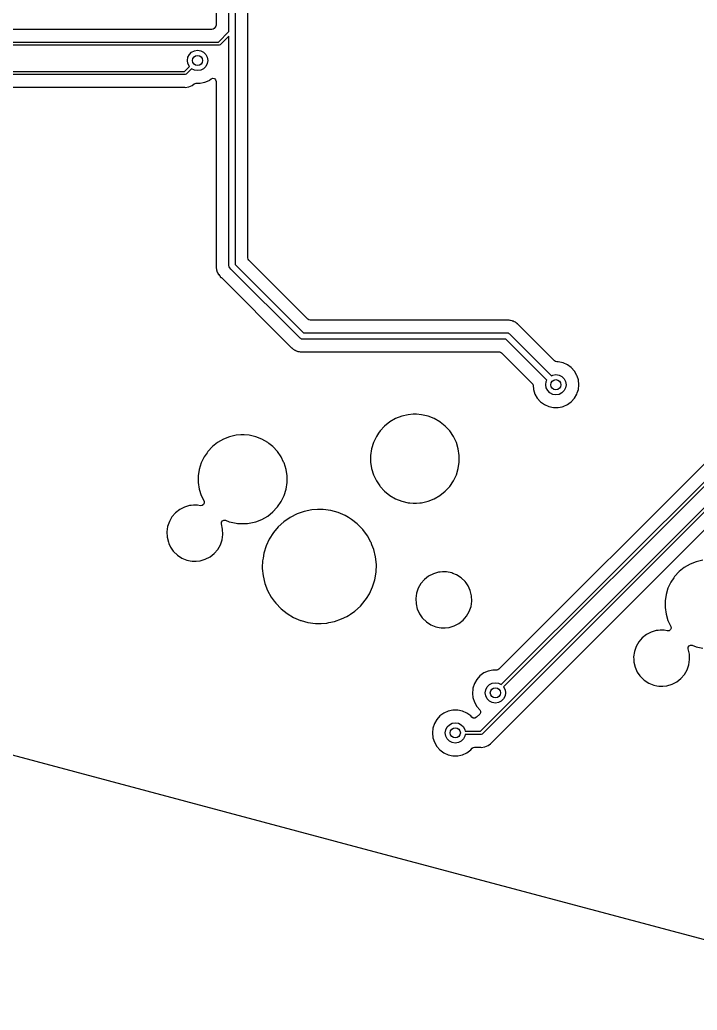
# Model space of a CAD drawing. Extents: x 30 to 259, y -142 to -25.
# Drawn here: x 144.38 to 171.08, y -141.74 to -102.69 of the extents above; entities that cross this region are included whole.
import ezdxf

# ---------------------------------------------------------------- set-up
doc = ezdxf.new("R2010")
doc.units = 0
doc.layers.add('BLACK', color=7, linetype='CONTINUOUS')

msp = doc.modelspace()

# ---------------------------------------------------------------- linework, layer by layer
at = {"layer": 'BLACK', "linetype": 'CONTINUOUS'}
for p, q in [((152.114, -87.8207), (152.114, -102.901)), ((152.615, -103.124), (152.615, -87.5017)), ((152.865, -87.5017), (152.865, -103.124)), ((153.365, -111.252), (153.365, -91.6224)), ((192.336, -99.2201), (163.262, -128.294)), ((163.358, -128.907), (192.722, -99.5421)), ((192.793, -99.6505), (163.447, -128.996)), ((151.947, -103.068), (120.139, -103.068)), ((151.994, -103.059), (151.947, -103.068)), ((152.035, -103.032), (151.994, -103.059)), ((152.078, -102.988), (152.035, -103.032)), ((152.105, -102.948), (152.078, -102.988)), ((152.114, -102.901), (152.105, -102.948)), ((152.206, -103.569), (152.615, -103.159)), ((152.615, -103.339), (152.277, -103.677)), ((152.615, -103.159), (152.615, -103.124)), ((152.615, -112.39), (152.615, -103.339)), ((152.865, -103.124), (152.865, -112.338)), ((119.77, -103.569), (152.206, -103.569)), ((152.232, -103.695), (119.77, -103.695)), ((152.277, -103.677), (152.232, -103.695)), ((150.984, -104.295), (151.004, -104.171)), ((151.004, -104.171), (151.06, -104.06)), ((151.06, -104.06), (151.149, -103.971)), ((151.149, -103.971), (151.26, -103.915)), ((151.26, -103.915), (151.384, -103.895)), ((151.384, -103.895), (151.508, -103.915)), ((151.508, -103.915), (151.619, -103.971)), ((151.619, -103.971), (151.708, -104.06)), ((151.708, -104.06), (151.764, -104.171)), ((151.764, -104.171), (151.784, -104.295)), ((150.864, -104.725), (151.06, -104.529)), ((151.15, -104.619), (150.936, -104.833)), ((151.004, -104.419), (150.984, -104.295)), ((151.06, -104.529), (151.004, -104.419)), ((151.26, -104.675), (151.15, -104.619)), ((151.619, -104.619), (151.508, -104.675)), ((151.708, -104.53), (151.619, -104.619)), ((151.764, -104.419), (151.708, -104.53)), ((151.784, -104.295), (151.764, -104.419)), ((121.154, -104.725), (150.864, -104.725)), ((150.891, -104.852), (121.154, -104.852)), ((150.936, -104.833), (150.891, -104.852)), ((151.384, -104.695), (151.26, -104.675)), ((151.508, -104.675), (151.384, -104.695)), ((151.853, -105.068), (151.918, -105.02)), ((151.918, -105.02), (151.981, -104.997)), ((151.981, -104.997), (152.047, -105.01)), ((152.047, -105.01), (152.096, -105.056)), ((121.523, -105.352), (150.846, -105.352)), ((150.846, -105.352), (150.862, -105.353)), ((150.862, -105.353), (150.891, -105.357)), ((150.891, -105.357), (151.038, -105.338)), ((151.038, -105.338), (151.175, -105.281)), ((151.175, -105.281), (151.253, -105.221)), ((151.253, -105.221), (151.289, -105.202)), ((151.289, -105.202), (151.329, -105.195)), ((151.329, -105.195), (151.479, -105.195)), ((151.479, -105.195), (151.604, -105.169)), ((151.604, -105.169), (151.664, -105.156)), ((151.664, -105.156), (151.837, -105.079)), ((151.837, -105.079), (151.853, -105.068)), ((152.096, -105.056), (152.114, -105.121)), ((152.114, -105.121), (152.114, -112.307)), ((153.365, -112.08), (153.365, -111.252)), ((152.114, -112.307), (152.112, -112.328)), ((152.112, -112.328), (152.114, -112.398)), ((152.114, -112.398), (152.114, -112.402)), ((152.114, -112.402), (152.114, -112.429)), ((152.114, -112.429), (152.115, -112.433)), ((152.115, -112.433), (152.116, -112.445)), ((152.116, -112.445), (152.117, -112.489)), ((152.624, -112.42), (152.615, -112.39)), ((152.63, -112.45), (152.624, -112.42)), ((152.634, -112.455), (152.63, -112.45)), ((152.635, -112.458), (152.634, -112.455)), ((152.638, -112.461), (152.635, -112.458)), ((152.652, -112.478), (152.638, -112.461)), ((152.865, -112.338), (152.868, -112.342)), ((152.868, -112.342), (152.868, -112.342)), ((152.868, -112.342), (155.562, -115.035)), ((153.375, -112.127), (153.365, -112.08)), ((153.402, -112.167), (153.375, -112.127)), ((155.733, -114.498), (153.402, -112.167)), ((152.117, -112.489), (152.123, -112.508)), ((152.123, -112.508), (152.127, -112.527)), ((152.127, -112.527), (152.129, -112.547)), ((152.129, -112.547), (152.145, -112.587)), ((152.145, -112.587), (152.149, -112.598)), ((152.149, -112.598), (152.161, -112.64)), ((152.161, -112.64), (152.172, -112.658)), ((152.172, -112.658), (152.18, -112.675)), ((152.18, -112.675), (152.188, -112.694)), ((152.188, -112.694), (152.188, -112.694)), ((152.188, -112.694), (152.213, -112.729)), ((152.213, -112.729), (152.22, -112.739)), ((152.22, -112.739), (152.242, -112.776)), ((152.242, -112.776), (152.242, -112.776)), ((152.242, -112.776), (152.242, -112.776)), ((152.242, -112.776), (152.256, -112.791)), ((152.256, -112.791), (152.269, -112.805)), ((152.269, -112.805), (152.28, -112.822)), ((152.28, -112.822), (152.314, -112.849)), ((152.314, -112.849), (152.323, -112.857)), ((152.323, -112.857), (155.009, -115.544)), ((152.692, -112.518), (152.652, -112.478)), ((155.422, -115.248), (152.692, -112.518)), ((152.692, -112.518), (152.692, -112.518)), ((155.773, -114.525), (155.733, -114.498)), ((155.82, -114.534), (155.773, -114.525)), ((158.669, -114.534), (155.82, -114.534)), ((163.555, -114.534), (158.669, -114.534)), ((163.566, -114.534), (163.555, -114.534)), ((163.577, -114.533), (163.566, -114.534)), ((163.61, -114.53), (163.577, -114.533)), ((163.622, -114.532), (163.61, -114.53)), ((163.61, -114.53), (163.61, -114.53)), ((163.63, -114.533), (163.622, -114.532)), ((163.649, -114.534), (163.63, -114.533)), ((163.669, -114.534), (163.649, -114.534)), ((163.711, -114.545), (163.669, -114.534)), ((163.723, -114.548), (163.711, -114.545)), ((163.766, -114.555), (163.723, -114.548)), ((163.784, -114.563), (163.766, -114.555)), ((163.803, -114.569), (163.784, -114.563)), ((163.822, -114.574), (163.803, -114.569)), ((163.86, -114.595), (163.822, -114.574)), ((163.871, -114.6), (163.86, -114.595)), ((163.911, -114.617), (163.871, -114.6)), ((163.927, -114.63), (163.911, -114.617)), ((163.943, -114.64), (163.927, -114.63)), ((163.961, -114.65), (163.943, -114.64)), ((163.992, -114.68), (163.961, -114.65)), ((164.001, -114.687), (163.992, -114.68)), ((164.004, -114.69), (164.001, -114.687)), ((164.024, -114.709), (164.004, -114.69)), ((164.027, -114.712), (164.024, -114.709)), ((164.078, -114.76), (164.027, -114.712)), ((164.091, -114.776), (164.078, -114.76)), ((164.782, -115.467), (164.091, -114.776)), ((155.562, -115.035), (158.59, -115.035)), ((158.59, -115.035), (163.59, -115.035)), ((163.59, -115.035), (163.612, -115.038)), ((163.612, -115.038), (163.617, -115.038)), ((163.617, -115.038), (163.619, -115.039)), ((163.619, -115.039), (163.625, -115.04)), ((163.625, -115.04), (163.651, -115.057)), ((163.651, -115.057), (163.678, -115.072)), ((163.678, -115.072), (165.333, -116.727)), ((155.009, -115.544), (155.022, -115.56)), ((155.022, -115.56), (155.024, -115.562)), ((155.024, -115.562), (155.024, -115.562)), ((155.024, -115.562), (155.061, -115.596)), ((155.449, -115.263), (155.422, -115.248)), ((155.475, -115.28), (155.449, -115.263)), ((155.481, -115.281), (155.475, -115.28)), ((155.483, -115.282), (155.481, -115.281)), ((155.488, -115.282), (155.483, -115.282)), ((155.51, -115.285), (155.488, -115.282)), ((158.59, -115.285), (155.51, -115.285)), ((163.538, -115.285), (158.59, -115.285)), ((162.534, -130.746), (178.009, -115.271)), ((178.08, -115.379), (162.605, -130.855)), ((165.157, -116.903), (163.538, -115.285)), ((165.458, -116.143), (164.782, -115.467)), ((155.061, -115.596), (155.073, -115.608)), ((155.073, -115.608), (155.076, -115.611)), ((155.076, -115.611), (155.096, -115.63)), ((155.096, -115.63), (155.099, -115.633)), ((155.099, -115.633), (155.108, -115.64)), ((155.108, -115.64), (155.139, -115.67)), ((155.139, -115.67), (155.148, -115.675)), ((155.148, -115.675), (155.157, -115.68)), ((155.157, -115.68), (155.173, -115.69)), ((155.173, -115.69), (155.185, -115.699)), ((155.185, -115.699), (155.189, -115.703)), ((155.189, -115.703), (155.214, -115.713)), ((155.214, -115.713), (155.229, -115.72)), ((155.229, -115.72), (155.24, -115.725)), ((155.24, -115.725), (155.278, -115.746)), ((155.278, -115.746), (155.297, -115.751)), ((155.297, -115.751), (155.316, -115.757)), ((155.316, -115.757), (155.334, -115.765)), ((155.334, -115.765), (155.377, -115.772)), ((155.377, -115.772), (155.389, -115.775)), ((155.389, -115.775), (155.431, -115.785)), ((155.431, -115.785), (155.451, -115.785)), ((155.451, -115.785), (155.47, -115.787)), ((155.47, -115.787), (155.49, -115.79)), ((155.49, -115.79), (155.534, -115.786)), ((155.534, -115.786), (155.545, -115.785)), ((155.545, -115.785), (158.511, -115.785)), ((158.511, -115.785), (158.629, -115.785)), ((158.629, -115.785), (163.28, -115.785)), ((163.28, -115.785), (163.327, -115.795)), ((163.327, -115.795), (163.367, -115.822)), ((163.367, -115.822), (164.571, -117.026)), ((166.358, -127.81), (178.251, -115.916)), ((165.498, -116.17), (165.458, -116.143)), ((165.545, -116.179), (165.498, -116.17)), ((165.605, -116.179), (165.545, -116.179)), ((165.79, -116.219), (165.605, -116.179)), ((165.605, -116.179), (165.605, -116.179)), ((165.963, -116.296), (165.79, -116.219)), ((166.116, -116.407), (165.963, -116.296)), ((165.333, -116.727), (165.386, -116.7)), ((165.386, -116.7), (165.51, -116.68)), ((165.51, -116.68), (165.634, -116.7)), ((165.634, -116.7), (165.745, -116.756)), ((165.745, -116.756), (165.834, -116.845)), ((166.243, -116.548), (166.116, -116.407)), ((166.337, -116.712), (166.243, -116.548)), ((166.349, -116.748), (166.337, -116.712)), ((166.396, -116.892), (166.349, -116.748)), ((164.571, -117.026), (164.595, -117.06)), ((164.595, -117.06), (164.607, -117.1)), ((164.607, -117.1), (164.624, -117.268)), ((165.11, -117.08), (165.13, -116.956)), ((165.13, -117.204), (165.11, -117.08)), ((165.13, -116.956), (165.157, -116.903)), ((165.834, -116.845), (165.89, -116.956)), ((165.89, -116.956), (165.91, -117.08)), ((165.91, -117.08), (165.89, -117.204)), ((166.415, -117.08), (166.396, -116.892)), ((166.396, -117.268), (166.415, -117.08)), ((164.624, -117.268), (164.683, -117.448)), ((164.683, -117.448), (164.777, -117.612)), ((165.186, -117.315), (165.13, -117.204)), ((165.275, -117.404), (165.186, -117.315)), ((165.386, -117.46), (165.275, -117.404)), ((165.51, -117.48), (165.386, -117.46)), ((165.634, -117.46), (165.51, -117.48)), ((165.745, -117.404), (165.634, -117.46)), ((165.834, -117.315), (165.745, -117.404)), ((165.89, -117.204), (165.834, -117.315)), ((166.243, -117.612), (166.337, -117.448)), ((166.337, -117.448), (166.353, -117.4)), ((166.353, -117.4), (166.396, -117.268)), ((164.777, -117.612), (164.904, -117.753)), ((164.904, -117.753), (165.057, -117.864)), ((165.057, -117.864), (165.23, -117.941)), ((165.79, -117.941), (165.963, -117.864)), ((165.963, -117.864), (166.014, -117.827)), ((166.014, -117.827), (166.116, -117.753)), ((166.116, -117.753), (166.243, -117.612)), ((159.434, -118.32), (159.19, -118.416)), ((159.69, -118.262), (159.434, -118.32)), ((159.886, -118.247), (159.69, -118.262)), ((160.017, -118.247), (159.886, -118.247)), ((159.886, -118.247), (159.886, -118.247)), ((160.213, -118.262), (160.017, -118.247)), ((160.017, -118.247), (160.017, -118.247)), ((160.469, -118.32), (160.213, -118.262)), ((160.713, -118.416), (160.469, -118.32)), ((165.23, -117.941), (165.415, -117.98)), ((165.415, -117.98), (165.415, -117.98)), ((165.415, -117.98), (165.605, -117.98)), ((165.605, -117.98), (165.753, -117.949)), ((165.605, -117.98), (165.605, -117.98)), ((165.753, -117.949), (165.79, -117.941)), ((158.757, -118.711), (158.579, -118.903)), ((158.962, -118.547), (158.757, -118.711)), ((159.19, -118.416), (158.962, -118.547)), ((160.94, -118.547), (160.713, -118.416)), ((160.95, -118.555), (160.94, -118.547)), ((161.145, -118.711), (160.95, -118.555)), ((161.324, -118.903), (161.145, -118.711)), ((161.145, -118.711), (161.145, -118.711)), ((161.145, -118.711), (161.145, -118.711)), ((152.899, -119.072), (152.643, -119.13)), ((153.095, -119.057), (152.899, -119.072)), ((153.226, -119.057), (153.095, -119.057)), ((153.095, -119.057), (153.095, -119.057)), ((153.422, -119.072), (153.226, -119.057)), ((153.226, -119.057), (153.226, -119.057)), ((153.678, -119.13), (153.422, -119.072)), ((158.518, -118.992), (158.431, -119.12)), ((158.579, -118.903), (158.518, -118.992)), ((161.471, -119.12), (161.324, -118.903)), ((161.324, -118.903), (161.324, -118.903)), ((161.324, -118.903), (161.324, -118.903)), ((152.171, -119.357), (151.966, -119.521)), ((152.399, -119.226), (152.171, -119.357)), ((152.643, -119.13), (152.399, -119.226)), ((153.922, -119.226), (153.678, -119.13)), ((154.149, -119.357), (153.922, -119.226)), ((154.192, -119.392), (154.149, -119.357)), ((154.354, -119.521), (154.192, -119.392)), ((158.317, -119.356), (158.24, -119.607)), ((158.431, -119.12), (158.317, -119.356)), ((161.585, -119.356), (161.471, -119.12)), ((161.663, -119.607), (161.585, -119.356)), ((151.755, -119.762), (151.64, -119.93)), ((151.788, -119.713), (151.755, -119.762)), ((151.966, -119.521), (151.788, -119.713)), ((154.533, -119.713), (154.354, -119.521)), ((154.354, -119.521), (154.354, -119.521)), ((154.354, -119.521), (154.354, -119.521)), ((154.68, -119.93), (154.533, -119.713)), ((154.533, -119.713), (154.533, -119.713)), ((154.533, -119.713), (154.533, -119.713)), ((158.24, -119.607), (158.201, -119.866)), ((158.201, -119.866), (158.201, -120.129)), ((161.702, -119.866), (161.663, -119.607)), ((161.702, -120.129), (161.702, -119.866)), ((151.526, -120.166), (151.449, -120.417)), ((151.64, -119.93), (151.526, -120.166)), ((154.776, -120.129), (154.68, -119.93)), ((154.794, -120.166), (154.776, -120.129)), ((154.872, -120.417), (154.794, -120.166)), ((158.201, -120.129), (158.24, -120.388)), ((161.663, -120.388), (161.702, -120.129)), ((151.449, -120.417), (151.41, -120.676)), ((154.911, -120.676), (154.872, -120.417)), ((158.24, -120.388), (158.317, -120.639)), ((158.317, -120.639), (158.431, -120.875)), ((161.471, -120.875), (161.585, -120.639)), ((161.585, -120.639), (161.663, -120.388)), ((151.41, -120.676), (151.41, -120.939)), ((151.41, -120.939), (151.449, -121.198)), ((154.872, -121.198), (154.911, -120.939)), ((154.911, -120.939), (154.911, -120.676)), ((158.431, -120.875), (158.562, -121.067)), ((161.324, -121.092), (161.471, -120.875)), ((151.449, -121.198), (151.526, -121.449)), ((154.794, -121.449), (154.872, -121.198)), ((158.562, -121.067), (158.579, -121.092)), ((158.579, -121.092), (158.757, -121.284)), ((158.757, -121.284), (158.757, -121.284)), ((158.757, -121.284), (158.962, -121.448)), ((158.962, -121.448), (159.19, -121.579)), ((160.713, -121.579), (160.94, -121.448)), ((160.94, -121.448), (161.145, -121.284)), ((161.145, -121.284), (161.25, -121.171)), ((161.25, -121.171), (161.324, -121.092)), ((161.324, -121.092), (161.324, -121.092)), ((161.324, -121.092), (161.324, -121.092)), ((151.136, -121.839), (151.067, -121.846)), ((151.224, -121.831), (151.136, -121.839)), ((151.381, -121.831), (151.224, -121.831)), ((151.502, -121.854), (151.381, -121.831)), ((151.381, -121.831), (151.381, -121.831)), ((151.526, -121.449), (151.637, -121.678)), ((151.623, -121.808), (151.569, -121.848)), ((151.648, -121.745), (151.623, -121.808)), ((151.637, -121.678), (151.648, -121.745)), ((154.533, -121.902), (154.68, -121.685)), ((154.68, -121.685), (154.794, -121.449)), ((159.19, -121.579), (159.434, -121.675)), ((159.434, -121.675), (159.69, -121.733)), ((159.69, -121.733), (159.746, -121.737)), ((159.746, -121.737), (159.886, -121.748)), ((159.886, -121.748), (159.886, -121.748)), ((159.886, -121.748), (160.017, -121.748)), ((160.017, -121.748), (160.139, -121.739)), ((160.017, -121.748), (160.017, -121.748)), ((160.139, -121.739), (160.213, -121.733)), ((160.213, -121.733), (160.469, -121.675)), ((160.469, -121.675), (160.713, -121.579)), ((150.513, -122.131), (150.375, -122.29)), ((150.678, -122.001), (150.513, -122.131)), ((150.865, -121.905), (150.678, -122.001)), ((151.067, -121.846), (150.865, -121.905)), ((151.569, -121.848), (151.502, -121.854)), ((154.149, -122.258), (154.354, -122.094)), ((154.354, -122.094), (154.513, -121.922)), ((154.513, -121.922), (154.533, -121.902)), ((154.533, -121.902), (154.533, -121.902)), ((154.533, -121.902), (154.533, -121.902)), ((155.305, -122.176), (155.037, -122.311)), ((155.589, -122.077), (155.305, -122.176)), ((155.883, -122.018), (155.589, -122.077)), ((156.108, -122.003), (155.883, -122.018)), ((156.333, -122.003), (156.108, -122.003)), ((156.108, -122.003), (156.108, -122.003)), ((156.631, -122.043), (156.333, -122.003)), ((156.921, -122.122), (156.631, -122.043)), ((156.631, -122.043), (156.631, -122.043)), ((156.631, -122.043), (156.631, -122.043)), ((157.016, -122.162), (156.921, -122.122)), ((157.197, -122.239), (157.016, -122.162)), ((150.27, -122.472), (150.201, -122.671)), ((150.375, -122.29), (150.27, -122.472)), ((152.321, -122.568), (152.323, -122.501)), ((152.322, -122.57), (152.321, -122.568)), ((152.371, -122.775), (152.322, -122.57)), ((152.322, -122.57), (152.322, -122.57)), ((152.323, -122.501), (152.36, -122.446)), ((152.36, -122.446), (152.42, -122.417)), ((152.42, -122.417), (152.487, -122.424)), ((152.487, -122.424), (152.635, -122.482)), ((152.635, -122.482), (152.643, -122.485)), ((152.643, -122.485), (152.899, -122.543)), ((152.899, -122.543), (152.955, -122.547)), ((152.955, -122.547), (153.095, -122.558)), ((153.095, -122.558), (153.095, -122.558)), ((153.095, -122.558), (153.226, -122.558)), ((153.226, -122.558), (153.348, -122.549)), ((153.226, -122.558), (153.226, -122.558)), ((153.348, -122.549), (153.422, -122.543)), ((153.422, -122.543), (153.678, -122.485)), ((153.678, -122.485), (153.922, -122.389)), ((153.922, -122.389), (154.149, -122.258)), ((154.789, -122.482), (154.566, -122.683)), ((155.037, -122.311), (154.789, -122.482)), ((157.327, -122.316), (157.197, -122.239)), ((157.456, -122.392), (157.327, -122.316)), ((157.681, -122.57), (157.456, -122.392)), ((157.692, -122.579), (157.681, -122.57)), ((157.901, -122.795), (157.692, -122.579)), ((150.201, -122.671), (150.171, -122.879)), ((150.171, -122.879), (150.171, -122.879)), ((150.171, -122.879), (150.181, -123.09)), ((152.351, -123.193), (152.381, -122.985)), ((152.381, -122.985), (152.371, -122.775)), ((154.372, -122.913), (154.21, -123.166)), ((154.566, -122.683), (154.372, -122.913)), ((158.079, -123.037), (157.901, -122.795)), ((150.181, -123.09), (150.231, -123.294)), ((150.231, -123.294), (150.254, -123.346)), ((150.254, -123.346), (150.318, -123.485)), ((152.177, -123.574), (152.282, -123.392)), ((152.282, -123.392), (152.351, -123.193)), ((154.21, -123.166), (154.084, -123.438)), ((158.22, -123.294), (158.079, -123.037)), ((158.223, -123.3), (158.22, -123.294)), ((158.259, -123.392), (158.223, -123.3)), ((158.331, -123.58), (158.259, -123.392)), ((150.318, -123.485), (150.427, -123.638)), ((150.427, -123.638), (150.44, -123.657)), ((150.44, -123.657), (150.592, -123.802)), ((151.874, -123.863), (152.04, -123.733)), ((152.04, -123.733), (152.177, -123.574)), ((153.995, -123.725), (153.963, -123.916)), ((154.084, -123.438), (153.995, -123.725)), ((158.401, -123.873), (158.331, -123.58)), ((150.592, -123.802), (150.592, -123.802)), ((150.592, -123.802), (150.592, -123.802)), ((150.592, -123.802), (150.769, -123.916)), ((150.769, -123.916), (150.769, -123.916)), ((150.769, -123.916), (150.964, -123.994)), ((150.964, -123.994), (151.093, -124.019)), ((151.093, -124.019), (151.171, -124.034)), ((151.171, -124.034), (151.171, -124.034)), ((151.171, -124.034), (151.329, -124.034)), ((151.329, -124.034), (151.485, -124.019)), ((151.329, -124.034), (151.329, -124.034)), ((151.485, -124.019), (151.687, -123.959)), ((151.687, -123.959), (151.874, -123.863)), ((153.945, -124.022), (153.936, -124.287)), ((153.963, -123.916), (153.945, -124.022)), ((158.431, -124.172), (158.401, -123.873)), ((158.421, -124.472), (158.431, -124.172)), ((170.799, -124.156), (170.572, -124.287)), ((171.044, -124.06), (170.799, -124.156)), ((171.299, -124.002), (171.044, -124.06)), ((153.936, -124.287), (153.935, -124.322)), ((153.935, -124.322), (153.965, -124.621)), ((158.371, -124.768), (158.421, -124.472)), ((160.679, -124.535), (160.492, -124.631)), ((160.88, -124.475), (160.679, -124.535)), ((160.95, -124.469), (160.88, -124.475)), ((161.037, -124.46), (160.95, -124.469)), ((161.195, -124.46), (161.037, -124.46)), ((161.402, -124.5), (161.195, -124.46)), ((161.195, -124.46), (161.195, -124.46)), ((161.45, -124.52), (161.402, -124.5)), ((161.402, -124.5), (161.402, -124.5)), ((161.402, -124.5), (161.402, -124.5)), ((161.597, -124.578), (161.45, -124.52)), ((170.367, -124.451), (170.189, -124.643)), ((170.572, -124.287), (170.367, -124.451)), ((153.965, -124.621), (154.035, -124.913)), ((154.035, -124.913), (154.143, -125.194)), ((158.282, -125.055), (158.371, -124.768)), ((160.189, -124.92), (160.083, -125.102)), ((160.326, -124.761), (160.189, -124.92)), ((160.492, -124.631), (160.326, -124.761)), ((161.774, -124.692), (161.597, -124.578)), ((161.926, -124.837), (161.774, -124.692)), ((161.774, -124.692), (161.774, -124.692)), ((161.774, -124.692), (161.774, -124.692)), ((161.967, -124.894), (161.926, -124.837)), ((162.048, -125.008), (161.967, -124.894)), ((170.041, -124.86), (169.927, -125.097)), ((170.155, -124.692), (170.041, -124.86)), ((170.189, -124.643), (170.155, -124.692)), ((154.143, -125.194), (154.287, -125.457)), ((158.04, -125.509), (158.156, -125.328)), ((158.156, -125.328), (158.282, -125.055)), ((160.015, -125.301), (159.985, -125.509)), ((160.083, -125.102), (160.015, -125.301)), ((162.048, -125.009), (162.048, -125.008)), ((162.048, -125.008), (162.048, -125.008)), ((162.135, -125.2), (162.048, -125.009)), ((162.185, -125.404), (162.135, -125.2)), ((169.85, -125.347), (169.811, -125.607)), ((169.927, -125.097), (169.85, -125.347)), ((154.287, -125.457), (154.403, -125.614)), ((154.403, -125.614), (154.465, -125.699)), ((154.465, -125.699), (154.674, -125.915)), ((157.8, -125.811), (157.994, -125.581)), ((157.994, -125.581), (158.04, -125.509)), ((159.985, -125.509), (159.995, -125.719)), ((159.985, -125.509), (159.985, -125.509)), ((159.995, -125.719), (160.044, -125.924)), ((162.165, -125.823), (162.195, -125.614)), ((162.195, -125.614), (162.185, -125.404)), ((169.811, -125.607), (169.811, -125.869)), ((154.674, -125.915), (154.91, -126.101)), ((154.91, -126.101), (155.168, -126.255)), ((157.329, -126.182), (157.408, -126.128)), ((157.408, -126.128), (157.577, -126.012)), ((157.577, -126.012), (157.8, -125.811)), ((160.044, -125.924), (160.089, -126.022)), ((160.089, -126.022), (160.132, -126.115)), ((160.132, -126.115), (160.241, -126.268)), ((161.991, -126.203), (162.096, -126.021)), ((162.096, -126.021), (162.165, -125.823)), ((169.811, -125.869), (169.85, -126.128)), ((169.85, -126.128), (169.927, -126.379)), ((155.168, -126.255), (155.445, -126.372)), ((155.445, -126.372), (155.445, -126.372)), ((155.445, -126.372), (155.445, -126.372)), ((155.445, -126.372), (155.472, -126.379)), ((155.472, -126.379), (155.735, -126.451)), ((155.735, -126.451), (156.033, -126.491)), ((156.033, -126.491), (156.258, -126.491)), ((156.258, -126.491), (156.483, -126.476)), ((156.258, -126.491), (156.258, -126.491)), ((156.483, -126.476), (156.556, -126.461)), ((156.556, -126.461), (156.777, -126.416)), ((156.777, -126.416), (157.061, -126.318)), ((157.061, -126.318), (157.265, -126.215)), ((157.265, -126.215), (157.329, -126.182)), ((160.241, -126.268), (160.254, -126.286)), ((160.254, -126.286), (160.406, -126.431)), ((160.406, -126.431), (160.406, -126.431)), ((160.406, -126.431), (160.406, -126.431)), ((160.406, -126.431), (160.583, -126.545)), ((161.501, -126.589), (161.688, -126.492)), ((161.688, -126.492), (161.853, -126.362)), ((161.853, -126.362), (161.991, -126.203)), ((169.927, -126.379), (170.038, -126.609)), ((160.583, -126.545), (160.583, -126.545)), ((160.583, -126.545), (160.778, -126.623)), ((160.778, -126.623), (160.907, -126.648)), ((160.907, -126.648), (160.985, -126.663)), ((160.985, -126.663), (160.985, -126.663)), ((160.985, -126.663), (161.142, -126.663)), ((161.142, -126.663), (161.299, -126.648)), ((161.142, -126.663), (161.142, -126.663)), ((161.299, -126.648), (161.501, -126.589)), ((169.266, -126.835), (169.079, -126.932)), ((169.468, -126.776), (169.266, -126.835)), ((169.537, -126.77), (169.468, -126.776)), ((169.624, -126.761), (169.537, -126.77)), ((169.782, -126.761), (169.624, -126.761)), ((169.902, -126.784), (169.782, -126.761)), ((169.782, -126.761), (169.782, -126.761)), ((169.97, -126.779), (169.902, -126.784)), ((170.024, -126.738), (169.97, -126.779)), ((170.049, -126.675), (170.024, -126.738)), ((170.038, -126.609), (170.049, -126.675)), ((168.776, -127.221), (168.671, -127.403)), ((168.913, -127.062), (168.776, -127.221)), ((169.079, -126.932), (168.913, -127.062)), ((168.602, -127.602), (168.572, -127.81)), ((168.671, -127.403), (168.602, -127.602)), ((170.722, -127.499), (170.724, -127.432)), ((170.723, -127.501), (170.722, -127.499)), ((170.772, -127.705), (170.723, -127.501)), ((170.723, -127.501), (170.723, -127.501)), ((170.724, -127.432), (170.761, -127.376)), ((170.761, -127.376), (170.821, -127.347)), ((170.821, -127.347), (170.888, -127.354)), ((170.888, -127.354), (171.035, -127.412)), ((171.035, -127.412), (171.044, -127.415)), ((171.044, -127.415), (171.299, -127.474)), ((164.915, -129.253), (166.358, -127.81)), ((168.572, -127.81), (168.572, -127.81)), ((168.572, -127.81), (168.577, -127.915)), ((168.577, -127.915), (168.582, -128.02)), ((168.582, -128.02), (168.631, -128.224)), ((170.752, -128.123), (170.782, -127.915)), ((170.782, -127.915), (170.772, -127.705)), ((162.671, -128.447), (162.517, -128.558)), ((162.843, -128.37), (162.671, -128.447)), ((163.029, -128.33), (162.843, -128.37)), ((163.175, -128.33), (163.029, -128.33)), ((163.222, -128.321), (163.175, -128.33)), ((163.262, -128.294), (163.222, -128.321)), ((168.631, -128.224), (168.719, -128.416)), ((168.719, -128.416), (168.82, -128.558)), ((170.578, -128.504), (170.683, -128.322)), ((170.683, -128.322), (170.752, -128.123)), ((162.296, -128.862), (162.238, -129.042)), ((162.391, -128.698), (162.296, -128.862)), ((162.517, -128.558), (162.391, -128.698)), ((162.888, -128.907), (163, -128.85)), ((163, -128.85), (163.123, -128.831)), ((163.123, -128.831), (163.247, -128.85)), ((163.247, -128.85), (163.358, -128.907)), ((168.82, -128.558), (168.841, -128.587)), ((168.841, -128.587), (168.993, -128.732)), ((168.993, -128.732), (168.993, -128.732)), ((168.993, -128.732), (168.993, -128.732)), ((168.993, -128.732), (169.17, -128.846)), ((169.17, -128.846), (169.17, -128.846)), ((169.17, -128.846), (169.365, -128.924)), ((170.088, -128.89), (170.275, -128.793)), ((170.275, -128.793), (170.44, -128.663)), ((170.44, -128.663), (170.578, -128.504)), ((162.231, -129.102), (162.218, -129.231)), ((162.218, -129.231), (162.22, -129.253)), ((162.22, -129.253), (162.238, -129.419)), ((162.238, -129.042), (162.231, -129.102)), ((162.723, -129.231), (162.743, -129.107)), ((162.743, -129.354), (162.723, -129.231)), ((162.743, -129.107), (162.8, -128.996)), ((162.8, -128.996), (162.888, -128.907)), ((162.991, -131.177), (164.915, -129.253)), ((163.447, -128.996), (163.504, -129.107)), ((163.504, -129.107), (163.523, -129.231)), ((163.523, -129.231), (163.504, -129.354)), ((169.365, -128.924), (169.494, -128.949)), ((169.494, -128.949), (169.572, -128.964)), ((169.572, -128.964), (169.572, -128.964)), ((169.572, -128.964), (169.729, -128.964)), ((169.729, -128.964), (169.886, -128.949)), ((169.729, -128.964), (169.729, -128.964)), ((169.886, -128.949), (170.088, -128.89)), ((162.238, -129.419), (162.296, -129.599)), ((162.296, -129.599), (162.391, -129.763)), ((162.8, -129.466), (162.743, -129.354)), ((162.888, -129.554), (162.8, -129.466)), ((163, -129.611), (162.888, -129.554)), ((163.123, -129.631), (163, -129.611)), ((163.247, -129.611), (163.123, -129.631)), ((163.358, -129.554), (163.247, -129.611)), ((163.447, -129.466), (163.358, -129.554)), ((163.504, -129.354), (163.447, -129.466)), ((161.091, -130.026), (160.938, -130.137)), ((161.264, -129.949), (161.091, -130.026)), ((161.449, -129.909), (161.264, -129.949)), ((161.639, -129.909), (161.449, -129.909)), ((161.449, -129.909), (161.449, -129.909)), ((161.824, -129.949), (161.639, -129.909)), ((161.639, -129.909), (161.639, -129.909)), ((161.997, -130.026), (161.824, -129.949)), ((162.15, -130.137), (161.997, -130.026)), ((162.391, -129.763), (162.51, -129.896)), ((162.537, -130.013), (162.506, -130.066)), ((162.51, -129.896), (162.539, -129.951)), ((162.539, -129.951), (162.537, -130.013)), ((160.811, -130.278), (160.717, -130.442)), ((160.938, -130.137), (160.811, -130.278)), ((161.309, -130.486), (161.42, -130.43)), ((161.42, -130.43), (161.544, -130.41)), ((161.544, -130.41), (161.668, -130.43)), ((161.668, -130.43), (161.779, -130.486)), ((162.198, -130.19), (162.15, -130.137)), ((162.254, -130.226), (162.198, -130.19)), ((162.32, -130.228), (162.254, -130.226)), ((162.377, -130.195), (162.32, -130.228)), ((162.506, -130.066), (162.377, -130.195)), ((158.349, -135.497), (140.765, -130.81)), ((160.658, -130.622), (160.639, -130.81)), ((160.639, -130.81), (160.658, -130.998)), ((160.717, -130.442), (160.658, -130.622)), ((161.144, -130.81), (161.164, -130.686)), ((161.164, -130.934), (161.144, -130.81)), ((161.164, -130.686), (161.22, -130.575)), ((161.22, -130.575), (161.309, -130.486)), ((161.779, -130.486), (161.868, -130.575)), ((161.868, -130.575), (161.924, -130.686)), ((161.924, -130.686), (161.934, -130.746)), ((161.934, -130.746), (162.534, -130.746)), ((160.658, -130.998), (160.717, -131.178)), ((160.717, -131.178), (160.811, -131.342)), ((161.22, -131.045), (161.164, -130.934)), ((161.309, -131.134), (161.22, -131.045)), ((161.42, -131.19), (161.309, -131.134)), ((161.544, -131.21), (161.42, -131.19)), ((161.668, -131.19), (161.544, -131.21)), ((161.779, -131.134), (161.668, -131.19)), ((161.868, -131.045), (161.779, -131.134)), ((161.924, -130.934), (161.868, -131.045)), ((161.934, -130.874), (161.924, -130.934)), ((162.56, -130.874), (161.934, -130.874)), ((162.605, -130.855), (162.56, -130.874)), ((162.962, -131.212), (162.98, -131.189)), ((162.98, -131.189), (162.991, -131.177)), ((160.811, -131.342), (160.938, -131.483)), ((160.938, -131.483), (161.091, -131.594)), ((161.091, -131.594), (161.264, -131.671)), ((161.824, -131.671), (161.997, -131.594)), ((161.997, -131.594), (162.15, -131.483)), ((162.15, -131.483), (162.211, -131.415)), ((162.211, -131.415), (162.253, -131.385)), ((162.253, -131.385), (162.303, -131.374)), ((162.303, -131.374), (162.515, -131.374)), ((162.515, -131.374), (162.531, -131.375)), ((162.531, -131.375), (162.56, -131.379)), ((162.56, -131.379), (162.707, -131.359)), ((162.707, -131.359), (162.844, -131.303)), ((162.844, -131.303), (162.933, -131.235)), ((162.933, -131.235), (162.962, -131.212)), ((162.933, -131.235), (162.933, -131.235)), ((161.264, -131.671), (161.449, -131.71)), ((161.449, -131.71), (161.449, -131.71)), ((161.449, -131.71), (161.639, -131.71)), ((161.639, -131.71), (161.762, -131.684)), ((161.639, -131.71), (161.639, -131.71)), ((161.762, -131.684), (161.824, -131.671)), ((181.783, -141.743), (158.349, -135.497))]:
    msp.add_line(p, q, dxfattribs=at)
at = {"layer": 'BLACK'}
for centre in [(151.384, -104.295), (165.51, -117.08), (163.123, -129.231), (161.544, -130.81)]:
    msp.add_circle(centre, 0.2, dxfattribs=at)

doc.saveas('drawing.dxf')
